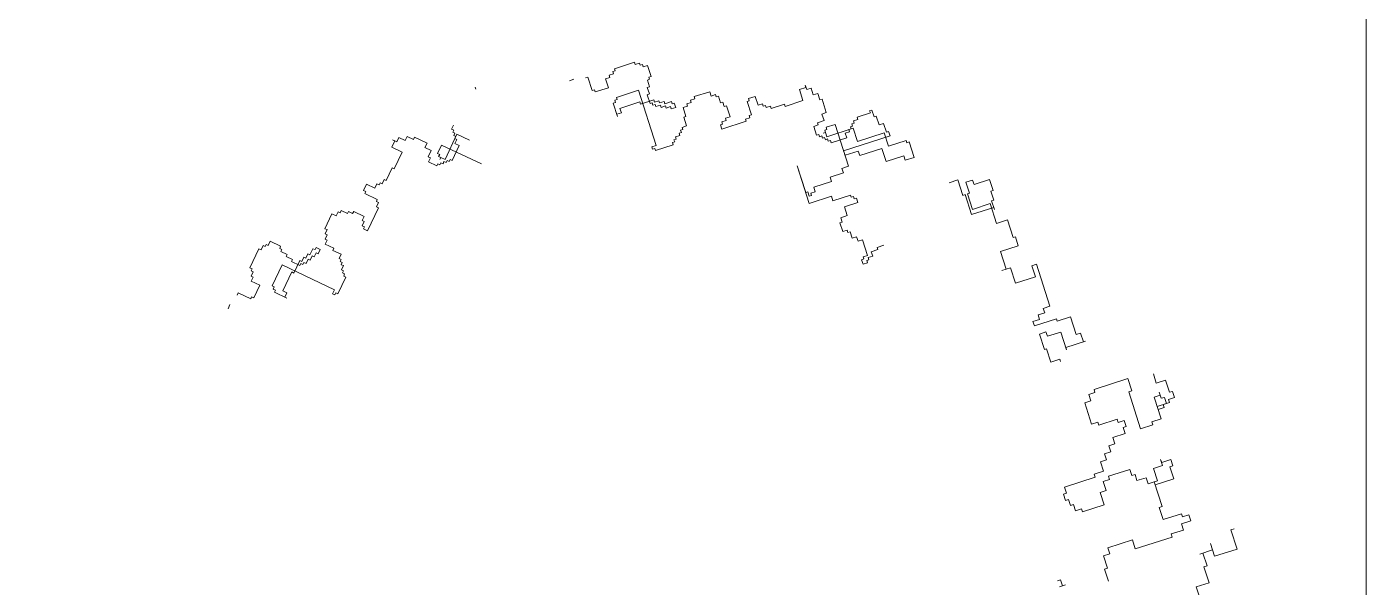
# Model space of a CAD drawing. Header units: millimetres. Extents: x -51 to 151, y -74 to 104.
# Drawn here: x 69.7778 to 69.8663, y -64.4555 to -64.4185 of the extents above; entities that cross this region are included whole.
import ezdxf

# ---------------------------------------------------------------- set-up
doc = ezdxf.new("R2010")
doc.units = ezdxf.units.MM
doc.header["$LTSCALE"] = 15

# ---------------------------------------------------------------- blocks, each defined once
blk = doc.blocks.new('sf')
at = {"color": 84, "lineweight": 5}
for p, q in [((17806.94, 470976.13), (17806.85, 470975.85)), ((17807.21, 470976.04), (17806.94, 470976.13)), ((17807.3, 470976.32), (17807.21, 470976.04)), ((17807.86, 470976.14), (17807.3, 470976.32)), ((17807.95, 470976.42), (17807.86, 470976.14)), ((17810.46, 470975.61), (17807.95, 470976.42)), ((17806.29, 470976.03), (17805.84, 470974.64)), ((17805.84, 470974.64), (17806.12, 470974.55)), ((17806.12, 470974.55), (17806.03, 470974.27)), ((17806.85, 470975.85), (17806.29, 470976.03)), ((17810.37, 470975.33), (17810.46, 470975.61)), ((17810.65, 470975.24), (17810.37, 470975.33)), ((17810.56, 470974.96), (17810.65, 470975.24)), ((17811.12, 470974.78), (17810.56, 470974.96)), ((17811.03, 470974.5), (17811.12, 470974.78)), ((17811.59, 470974.32), (17811.03, 470974.5)), ((17813.81, 470974.53), (17813.27, 470972.85)), ((17814.09, 470974.44), (17813.81, 470974.53)), ((17785.65, 470973.15), (17785.38, 470972.31)), ((17786.21, 470972.97), (17785.65, 470973.15)), ((17786.39, 470973.52), (17786.21, 470972.97)), ((17786.3, 470973.25), (17786.39, 470973.52)), ((17787.14, 470972.98), (17786.3, 470973.25)), ((17786.69, 470971.58), (17787.14, 470972.98)), ((17807.43, 470972.89), (17805.18, 470965.92)), ((17806.03, 470974.27), (17806.31, 470974.18)), ((17806.31, 470974.18), (17806.04, 470973.34)), ((17806.04, 470973.34), (17806.32, 470973.25)), ((17806.32, 470973.25), (17806.05, 470972.42)), ((17810.22, 470971.99), (17807.43, 470972.89)), ((17811.23, 470973.21), (17811.59, 470974.32)), ((17812.9, 470972.67), (17811.23, 470973.21)), ((17812.99, 470972.94), (17812.9, 470972.67)), ((17813.27, 470972.85), (17812.99, 470972.94)), ((17816.13, 470974.09), (17815.57, 470974.27)), ((17828.03, 470973.29), (17827.94, 470973.01)), ((17784.28, 470971.75), (17783.74, 470970.07)), ((17784.55, 470971.66), (17784.28, 470971.75)), ((17784.82, 470972.49), (17784.55, 470971.66)), ((17785.38, 470972.31), (17784.82, 470972.49)), ((17788.92, 470970.86), (17786.69, 470971.58)), ((17789.01, 470971.14), (17788.92, 470970.86)), ((17790.68, 470970.6), (17789.01, 470971.14)), ((17791.79, 470971.17), (17791.7, 470970.89)), ((17792.35, 470970.99), (17791.79, 470971.17)), ((17792.7, 470972.1), (17792.35, 470970.99)), ((17793.54, 470971.83), (17792.7, 470972.1)), ((17793.19, 470969.79), (17793.73, 470971.46)), ((17793.45, 470971.55), (17793.54, 470971.83)), ((17793.73, 470971.46), (17793.45, 470971.55)), ((17796.79, 470971.4), (17796.61, 470970.84)), ((17797.07, 470971.31), (17796.79, 470971.4)), ((17797.34, 470972.15), (17797.07, 470971.31)), ((17797.62, 470972.06), (17797.34, 470972.15)), ((17797.71, 470972.34), (17797.62, 470972.06)), ((17798.26, 470972.16), (17797.71, 470972.34)), ((17798.44, 470972.71), (17798.26, 470972.16)), ((17800.4, 470972.08), (17798.44, 470972.71)), ((17800.31, 470971.8), (17800.4, 470972.08)), ((17800.86, 470971.63), (17800.31, 470971.8)), ((17800.77, 470971.35), (17800.86, 470971.63)), ((17801.33, 470971.17), (17800.77, 470971.35)), ((17801.24, 470970.89), (17801.33, 470971.17)), ((17802.73, 470970.72), (17802.91, 470971.27)), ((17802.91, 470971.27), (17803.19, 470971.18)), ((17803.19, 470971.18), (17803.28, 470971.46)), ((17803.28, 470971.46), (17804.11, 470971.19)), ((17804.11, 470971.19), (17804.2, 470971.47)), ((17804.2, 470971.47), (17804.76, 470971.29)), ((17804.76, 470971.29), (17804.85, 470971.57)), ((17804.85, 470971.57), (17805.41, 470971.39)), ((17805.32, 470971.11), (17805.23, 470970.83)), ((17805.6, 470971.02), (17805.32, 470971.11)), ((17805.41, 470971.39), (17805.5, 470971.67)), ((17805.5, 470971.67), (17807.17, 470971.13)), ((17805.69, 470971.3), (17805.6, 470971.02)), ((17805.97, 470971.21), (17805.69, 470971.3)), ((17806.33, 470972.33), (17805.97, 470971.21)), ((17806.05, 470972.42), (17806.33, 470972.33)), ((17807.17, 470971.13), (17807.26, 470971.41)), ((17807.26, 470971.41), (17809.77, 470970.6)), ((17810.06, 470969.58), (17810.6, 470971.25)), ((17810.13, 470971.71), (17810.22, 470971.99)), ((17810.41, 470971.62), (17810.13, 470971.71)), ((17810.32, 470971.34), (17810.41, 470971.62)), ((17810.6, 470971.25), (17810.32, 470971.34)), ((17777.44, 470969.64), (17777.08, 470968.53)), ((17777.72, 470969.55), (17777.44, 470969.64)), ((17777.99, 470970.39), (17777.72, 470969.55)), ((17778.27, 470970.3), (17777.99, 470970.39)), ((17778.18, 470970.02), (17778.27, 470970.3)), ((17779.85, 470969.48), (17778.18, 470970.02)), ((17779.76, 470969.2), (17779.85, 470969.48)), ((17783.74, 470970.07), (17784.29, 470969.89)), ((17784.29, 470969.89), (17784.02, 470969.06)), ((17790.77, 470970.88), (17790.68, 470970.6)), ((17791.33, 470970.7), (17790.77, 470970.88)), ((17791.42, 470970.98), (17791.33, 470970.7)), ((17791.7, 470970.89), (17791.42, 470970.98)), ((17793.47, 470969.7), (17793.19, 470969.79)), ((17793.38, 470969.42), (17793.47, 470969.7)), ((17793.94, 470969.24), (17793.38, 470969.42)), ((17796.33, 470970.93), (17795.88, 470969.54)), ((17795.88, 470969.54), (17796.44, 470969.36)), ((17796.61, 470970.84), (17796.33, 470970.93)), ((17796.44, 470969.36), (17796.35, 470969.08)), ((17801.8, 470970.71), (17801.24, 470970.89)), ((17801.36, 470968.39), (17801.72, 470969.5)), ((17801.44, 470969.59), (17801.8, 470970.71)), ((17801.72, 470969.5), (17801.44, 470969.59)), ((17803.29, 470970.54), (17802.73, 470970.72)), ((17803.37, 470970.82), (17803.29, 470970.54)), ((17803.93, 470970.64), (17803.37, 470970.82)), ((17804.02, 470970.91), (17803.93, 470970.64)), ((17804.58, 470970.73), (17804.02, 470970.91)), ((17804.67, 470971.01), (17804.58, 470970.73)), ((17805.23, 470970.83), (17804.67, 470971.01)), ((17809.77, 470970.6), (17809.59, 470970.04)), ((17809.59, 470970.04), (17810.15, 470969.86)), ((17775.88, 470967.68), (17775.7, 470967.13)), ((17776.16, 470967.59), (17775.88, 470967.68)), ((17776.52, 470968.71), (17776.16, 470967.59)), ((17777.08, 470968.53), (17776.52, 470968.71)), ((17780.32, 470969.02), (17779.76, 470969.2)), ((17779.79, 470966.42), (17780.33, 470968.1)), ((17780.23, 470968.74), (17780.32, 470969.02)), ((17780.51, 470968.65), (17780.23, 470968.74)), ((17780.33, 470968.1), (17783.67, 470967.02)), ((17780.42, 470968.37), (17780.51, 470968.65)), ((17780.7, 470968.28), (17780.42, 470968.37)), ((17780.61, 470968.01), (17780.7, 470968.28)), ((17780.88, 470967.92), (17780.61, 470968.01)), ((17780.8, 470967.64), (17780.88, 470967.92)), ((17782.64, 470968.58), (17780.93, 470963.29)), ((17783.75, 470968.22), (17782.64, 470968.58)), ((17783.66, 470967.94), (17783.75, 470968.22)), ((17783.94, 470967.85), (17783.66, 470967.94)), ((17783.85, 470967.57), (17783.94, 470967.85)), ((17784.02, 470969.06), (17784.86, 470968.79)), ((17784.86, 470968.79), (17784.77, 470968.51)), ((17784.77, 470968.51), (17785.33, 470968.33)), ((17785.33, 470968.33), (17784.97, 470967.21)), ((17793.85, 470968.97), (17793.94, 470969.24)), ((17796.92, 470967.98), (17793.85, 470968.97)), ((17796.35, 470969.08), (17796.91, 470968.9)), ((17796.91, 470968.9), (17796.82, 470968.62)), ((17796.82, 470968.62), (17797.1, 470968.53)), ((17797.1, 470968.53), (17796.92, 470967.98)), ((17801.92, 470968.21), (17801.36, 470968.39)), ((17801.83, 470967.93), (17801.92, 470968.21)), ((17802.11, 470967.84), (17801.83, 470967.93)), ((17802.02, 470967.56), (17802.11, 470967.84)), ((17830.73, 470967.85), (17831, 470967.97)), ((17830.86, 470967.58), (17830.73, 470967.85)), ((17831, 470967.97), (17830.75, 470968.5)), ((17772.67, 470964.41), (17773.3, 470966.36)), ((17773.3, 470966.36), (17773.58, 470966.27)), ((17773.58, 470966.27), (17773.67, 470966.55)), ((17773.67, 470966.55), (17775.9, 470965.83)), ((17775.7, 470967.13), (17781.56, 470965.24)), ((17775.9, 470965.83), (17776.44, 470967.5)), ((17776.44, 470967.5), (17779.79, 470966.42)), ((17781.35, 470967.46), (17780.8, 470967.64)), ((17781.17, 470966.9), (17781.35, 470967.46)), ((17783.13, 470966.27), (17781.17, 470966.9)), ((17783.22, 470966.55), (17783.13, 470966.27)), ((17783.49, 470966.46), (17783.22, 470966.55)), ((17783.58, 470966.74), (17783.49, 470966.46)), ((17783.86, 470966.65), (17783.58, 470966.74)), ((17783.67, 470967.02), (17783.85, 470967.57)), ((17784.13, 470967.48), (17783.85, 470967.57)), ((17783.85, 470967.57), (17784.13, 470967.48)), ((17783.95, 470966.93), (17783.86, 470966.65)), ((17784.23, 470966.84), (17783.95, 470966.93)), ((17784.32, 470967.12), (17784.23, 470966.84)), ((17784.6, 470967.03), (17784.32, 470967.12)), ((17784.69, 470967.3), (17784.6, 470967.03)), ((17784.97, 470967.21), (17784.69, 470967.3)), ((17802.3, 470967.47), (17802.02, 470967.56)), ((17802.21, 470967.19), (17802.3, 470967.47)), ((17802.76, 470967.01), (17802.21, 470967.19)), ((17802.67, 470966.73), (17802.76, 470967.01)), ((17802.95, 470966.64), (17802.67, 470966.73)), ((17802.86, 470966.37), (17802.95, 470966.64)), ((17803.14, 470966.28), (17802.86, 470966.37)), ((17803.05, 470966), (17803.14, 470966.28)), ((17805.28, 470965.28), (17803.05, 470966)), ((17832.27, 470965.98), (17827.24, 470963.6)), ((17828.74, 470966.58), (17830.33, 470967.33)), ((17830.04, 470965.9), (17830.57, 470966.15)), ((17830.32, 470966.68), (17830.58, 470966.8)), ((17830.57, 470966.15), (17830.32, 470966.68)), ((17830.33, 470967.33), (17831.83, 470964.15)), ((17830.46, 470967.07), (17830.72, 470967.19)), ((17830.58, 470966.8), (17830.46, 470967.07)), ((17830.59, 470967.46), (17830.86, 470967.58)), ((17830.72, 470967.19), (17830.59, 470967.46)), ((17832.77, 470964.92), (17832.27, 470965.98)), ((17835.69, 470966.95), (17834.1, 470966.2)), ((17834.1, 470966.2), (17834.36, 470965.67)), ((17835.82, 470966.68), (17835.69, 470966.95)), ((17836.61, 470967.06), (17835.82, 470966.68)), ((17836.86, 470966.53), (17836.61, 470967.06)), ((17837.66, 470966.91), (17836.86, 470966.53)), ((17837.91, 470966.38), (17837.66, 470966.91)), ((17838.44, 470966.63), (17837.91, 470966.38)), ((17838.17, 470966.5), (17838.44, 470966.63)), ((17838.55, 470965.71), (17838.17, 470966.5)), ((17773.79, 470964.05), (17772.67, 470964.41)), ((17773.97, 470964.61), (17773.79, 470964.05)), ((17776.2, 470963.89), (17773.97, 470964.61)), ((17776.74, 470965.56), (17776.2, 470963.89)), ((17779.53, 470964.66), (17776.74, 470965.56)), ((17779.71, 470965.22), (17779.53, 470964.66)), ((17781.38, 470964.68), (17779.71, 470965.22)), ((17781.56, 470965.24), (17781.38, 470964.68)), ((17805.18, 470965.92), (17805.74, 470965.74)), ((17805.37, 470965.56), (17805.28, 470965.28)), ((17805.65, 470965.47), (17805.37, 470965.56)), ((17805.74, 470965.74), (17805.65, 470965.47)), ((17830.91, 470964.04), (17830.04, 470965.9)), ((17831.83, 470964.15), (17832.36, 470964.4)), ((17832.36, 470964.4), (17832.63, 470964.53)), ((17832.36, 470964.4), (17832.49, 470964.14)), ((17832.49, 470964.14), (17832.36, 470964.4)), ((17832.5, 470964.79), (17832.77, 470964.92)), ((17832.63, 470964.53), (17832.5, 470964.79)), ((17834.36, 470965.67), (17833.56, 470965.29)), ((17833.56, 470965.29), (17833.94, 470964.5)), ((17833.94, 470964.5), (17833.67, 470964.37)), ((17833.67, 470964.37), (17833.92, 470963.84)), ((17837.22, 470965.08), (17838.55, 470965.71)), ((17838.23, 470962.96), (17837.22, 470965.08)), ((17780.93, 470963.29), (17781.77, 470963.02)), ((17781.77, 470963.02), (17781.59, 470962.46)), ((17787.42, 470963.35), (17785.89, 470958.61)), ((17786.34, 470960), (17787.42, 470963.35)), ((17831.18, 470964.17), (17830.91, 470964.04)), ((17831.3, 470963.9), (17831.18, 470964.17)), ((17831.57, 470964.03), (17831.3, 470963.9)), ((17831.69, 470963.76), (17831.57, 470964.03)), ((17831.96, 470963.89), (17831.69, 470963.76)), ((17832.08, 470963.62), (17831.96, 470963.89)), ((17832.35, 470963.75), (17832.08, 470963.62)), ((17832.47, 470963.48), (17832.35, 470963.75)), ((17832.74, 470963.61), (17832.47, 470963.48)), ((17832.86, 470963.34), (17832.74, 470963.61)), ((17833.92, 470963.84), (17832.86, 470963.34)), ((17838.49, 470963.09), (17838.23, 470962.96)), ((17839.24, 470961.5), (17838.49, 470963.09)), ((17762.71, 470960.24), (17763.16, 470961.63)), ((17763.16, 470961.63), (17765.11, 470961.01)), ((17765.11, 470961.01), (17765.29, 470961.56)), ((17765.29, 470961.56), (17766.12, 470961.29)), ((17766.12, 470961.29), (17765.67, 470959.9)), ((17767.14, 470961.58), (17766.51, 470959.63)), ((17768.26, 470961.22), (17767.14, 470961.58)), ((17781.59, 470962.46), (17783.26, 470961.92)), ((17783.26, 470961.92), (17783.08, 470961.36)), ((17783.08, 470961.36), (17785.31, 470960.64)), ((17839.51, 470961.62), (17839.24, 470961.5)), ((17839.76, 470961.09), (17839.51, 470961.62)), ((17840.02, 470961.22), (17839.76, 470961.09)), ((17840.15, 470960.95), (17840.02, 470961.22)), ((17840.41, 470961.08), (17840.15, 470960.95)), ((17840.66, 470960.55), (17840.41, 470961.08)), ((17841.72, 470961.05), (17840.66, 470960.55)), ((17842.1, 470960.25), (17841.72, 470961.05)), ((17762.63, 470959.04), (17762.98, 470960.15)), ((17762.98, 470960.15), (17762.71, 470960.24)), ((17765.95, 470959.81), (17765.32, 470957.86)), ((17766.23, 470959.72), (17765.42, 470957.21)), ((17765.67, 470959.9), (17765.95, 470959.81)), ((17766.51, 470959.63), (17766.23, 470959.72)), ((17779.95, 470959.29), (17779.77, 470958.74)), ((17780.23, 470959.2), (17779.95, 470959.29)), ((17780.32, 470959.48), (17780.23, 470959.2)), ((17780.6, 470959.39), (17780.32, 470959.48)), ((17780.69, 470959.67), (17780.6, 470959.39)), ((17782.92, 470958.95), (17780.69, 470959.67)), ((17783.1, 470959.51), (17782.92, 470958.95)), ((17785.89, 470958.61), (17783.1, 470959.51)), ((17785.31, 470960.64), (17785.13, 470960.08)), ((17785.13, 470960.08), (17785.69, 470959.9)), ((17785.69, 470959.9), (17785.6, 470959.63)), ((17785.6, 470959.63), (17785.88, 470959.54)), ((17785.88, 470959.54), (17786.06, 470960.09)), ((17786.06, 470960.09), (17786.34, 470960)), ((17840.37, 470959.11), (17841.96, 470959.86)), ((17841.83, 470960.13), (17842.1, 470960.25)), ((17841.96, 470959.86), (17841.83, 470960.13)), ((17763.09, 470958.58), (17762.28, 470956.07)), ((17762.54, 470957.83), (17762.9, 470958.95)), ((17762.63, 470958.11), (17762.54, 470957.83)), ((17762.9, 470958.95), (17762.63, 470959.04)), ((17765.42, 470957.21), (17762.63, 470958.11)), ((17765.32, 470957.86), (17763.09, 470958.58)), ((17779.77, 470958.74), (17781.45, 470958.2)), ((17781.45, 470958.2), (17781.09, 470957.08)), ((17840.22, 470958.07), (17840.48, 470958.19)), ((17841.59, 470955.15), (17840.22, 470958.07)), ((17840.23, 470958.72), (17840.49, 470958.85)), ((17840.48, 470958.19), (17840.23, 470958.72)), ((17840.49, 470958.85), (17840.37, 470959.11)), ((17843.35, 470957.6), (17842.03, 470956.98)), ((17843.48, 470957.34), (17843.35, 470957.6)), ((17844, 470957.59), (17843.48, 470957.34)), ((17844.13, 470957.32), (17844, 470957.59)), ((17844.92, 470957.7), (17844.13, 470957.32)), ((17845.05, 470957.43), (17844.92, 470957.7)), ((17845.31, 470957.56), (17845.05, 470957.43)), ((17845.56, 470957.03), (17845.31, 470957.56)), ((17760.89, 470956.52), (17760.17, 470954.29)), ((17762.28, 470956.07), (17760.89, 470956.52)), ((17781.09, 470957.08), (17781.92, 470956.81)), ((17782.02, 470956.17), (17781.66, 470955.05)), ((17781.92, 470956.81), (17781.74, 470956.26)), ((17781.74, 470956.26), (17782.02, 470956.17)), ((17842.28, 470956.45), (17842.01, 470956.32)), ((17842.01, 470956.32), (17842.26, 470955.79)), ((17842.03, 470956.98), (17842.28, 470956.45)), ((17846.09, 470957.28), (17845.56, 470957.03)), ((17846.97, 470955.42), (17846.09, 470957.28)), ((17759.89, 470954.38), (17759.53, 470953.27)), ((17760.17, 470954.29), (17759.89, 470954.38)), ((17779.91, 470954.39), (17779.73, 470953.83)), ((17780.47, 470954.21), (17779.91, 470954.39)), ((17780.74, 470955.04), (17780.47, 470954.21)), ((17781.01, 470954.95), (17780.74, 470955.04)), ((17781.1, 470955.23), (17781.01, 470954.95)), ((17781.66, 470955.05), (17781.1, 470955.23)), ((17842.12, 470955.4), (17841.59, 470955.15)), ((17842.26, 470955.79), (17842, 470955.67)), ((17842, 470955.67), (17842.12, 470955.4)), ((17846.69, 470954.64), (17846.96, 470954.77)), ((17846.94, 470954.11), (17846.69, 470954.64)), ((17846.71, 470955.3), (17846.97, 470955.42)), ((17846.96, 470954.77), (17846.71, 470955.3)), ((17759.53, 470953.27), (17761.76, 470952.55)), ((17761.76, 470952.55), (17761.04, 470950.32)), ((17777.33, 470953.06), (17776.49, 470953.33)), ((17777.24, 470952.79), (17777.33, 470953.06)), ((17778.07, 470952.52), (17777.24, 470952.79)), ((17777.89, 470951.96), (17778.07, 470952.52)), ((17779.17, 470954.01), (17778.54, 470952.06)), ((17779.73, 470953.83), (17779.17, 470954.01)), ((17844.94, 470952.19), (17845.99, 470952.69)), ((17845.87, 470952.96), (17846.93, 470953.46)), ((17845.99, 470952.69), (17845.87, 470952.96)), ((17846.68, 470953.99), (17846.94, 470954.11)), ((17846.93, 470953.46), (17846.68, 470953.99)), ((17847.57, 470952.79), (17848.1, 470953.04)), ((17847.82, 470952.26), (17847.57, 470952.79)), ((17848.1, 470953.04), (17848.22, 470952.78)), ((17848.22, 470952.78), (17848.49, 470952.9)), ((17848.49, 470952.9), (17848.86, 470952.11)), ((17852.54, 470952.55), (17851.75, 470952.17)), ((17852.68, 470952.94), (17852.42, 470952.81)), ((17852.42, 470952.81), (17852.54, 470952.55)), ((17853.88, 470953.83), (17852.56, 470953.2)), ((17852.56, 470953.2), (17852.68, 470952.94)), ((17854.13, 470953.3), (17853.88, 470953.83)), ((17854.39, 470953.42), (17854.13, 470953.3)), ((17854.52, 470953.16), (17854.39, 470953.42)), ((17854.78, 470953.28), (17854.52, 470953.16)), ((17855.03, 470952.75), (17854.78, 470953.28)), ((17855.3, 470952.88), (17855.03, 470952.75)), ((17856.43, 470950.49), (17855.3, 470952.88)), ((17757.24, 470950.93), (17755.53, 470945.63)), ((17757.8, 470950.75), (17757.24, 470950.93)), ((17778.45, 470951.78), (17777.89, 470951.96)), ((17778.36, 470951.5), (17778.45, 470951.78)), ((17778.64, 470951.41), (17778.36, 470951.5)), ((17778.54, 470952.06), (17779.1, 470951.88)), ((17778.55, 470951.13), (17778.64, 470951.41)), ((17779.11, 470950.95), (17778.55, 470951.13)), ((17779.1, 470951.88), (17779.01, 470951.6)), ((17779.01, 470951.6), (17779.29, 470951.51)), ((17779.29, 470951.51), (17779.11, 470950.95)), ((17844.64, 470950.76), (17844.91, 470950.88)), ((17844.89, 470950.23), (17844.64, 470950.76)), ((17844.78, 470951.15), (17845.05, 470951.27)), ((17844.91, 470950.88), (17844.78, 470951.15)), ((17844.92, 470951.54), (17845.19, 470951.66)), ((17845.05, 470951.27), (17844.92, 470951.54)), ((17845.19, 470951.66), (17844.94, 470952.19)), ((17852.37, 470950.85), (17845.75, 470947.72)), ((17848.08, 470952.39), (17847.82, 470952.26)), ((17848.33, 470951.86), (17848.08, 470952.39)), ((17848.6, 470951.98), (17848.33, 470951.86)), ((17848.85, 470951.45), (17848.6, 470951.98)), ((17849.11, 470951.58), (17848.85, 470951.45)), ((17848.86, 470952.11), (17849.13, 470952.23)), ((17849.36, 470951.05), (17849.11, 470951.58)), ((17849.13, 470952.23), (17849.38, 470951.7)), ((17849.63, 470951.17), (17849.36, 470951.05)), ((17849.38, 470951.7), (17849.64, 470951.83)), ((17849.75, 470950.91), (17849.63, 470951.17)), ((17849.64, 470951.83), (17849.89, 470951.3)), ((17850.02, 470951.03), (17849.75, 470950.91)), ((17849.89, 470951.3), (17850.16, 470951.42)), ((17850.14, 470950.77), (17850.02, 470951.03)), ((17851.2, 470951.27), (17850.14, 470950.77)), ((17850.16, 470951.42), (17850.91, 470949.83)), ((17851.87, 470951.91), (17851.08, 470951.53)), ((17851.08, 470951.53), (17851.2, 470951.27)), ((17851.75, 470952.17), (17851.87, 470951.91)), ((17853.63, 470948.2), (17852.37, 470950.85)), ((17757.35, 470949.36), (17757.8, 470950.75)), ((17759.86, 470948.55), (17757.35, 470949.36)), ((17760.49, 470950.5), (17759.86, 470948.55)), ((17761.6, 470950.14), (17760.49, 470950.5)), ((17761.04, 470950.32), (17761.6, 470950.14)), ((17844.35, 470949.32), (17844.61, 470949.45)), ((17845.35, 470947.2), (17844.35, 470949.32)), ((17844.49, 470949.71), (17844.75, 470949.84)), ((17844.61, 470949.45), (17844.49, 470949.71)), ((17844.63, 470950.1), (17844.89, 470950.23)), ((17844.75, 470949.84), (17844.63, 470950.1)), ((17850.91, 470949.83), (17851.17, 470949.96)), ((17851.17, 470949.96), (17852.3, 470947.57)), ((17856.01, 470949.32), (17856.27, 470949.45)), ((17856.26, 470948.79), (17856.01, 470949.32)), ((17856.02, 470949.98), (17856.29, 470950.1)), ((17856.27, 470949.45), (17856.02, 470949.98)), ((17856.16, 470950.37), (17856.43, 470950.49)), ((17856.29, 470950.1), (17856.16, 470950.37)), ((17845.75, 470947.72), (17846.01, 470947.19)), ((17851.76, 470946.67), (17853.35, 470947.42)), ((17852.3, 470947.57), (17851.77, 470947.32)), ((17853.22, 470947.68), (17853.49, 470947.81)), ((17853.35, 470947.42), (17853.22, 470947.68)), ((17853.36, 470948.07), (17853.63, 470948.2)), ((17853.49, 470947.81), (17853.36, 470948.07)), ((17855.2, 470948.29), (17856.26, 470948.79)), ((17855.95, 470946.7), (17855.2, 470948.29)), ((17845.62, 470947.33), (17845.35, 470947.2)), ((17845.74, 470947.06), (17845.62, 470947.33)), ((17846.01, 470947.19), (17845.74, 470947.06)), ((17852.02, 470946.79), (17851.76, 470946.67)), ((17851.77, 470947.32), (17852.02, 470946.79)), ((17856.22, 470946.83), (17855.95, 470946.7)), ((17856.34, 470946.56), (17856.22, 470946.83)), ((17857.93, 470947.31), (17856.34, 470946.56)), ((17858.05, 470947.05), (17857.93, 470947.31)), ((17859.2, 470945.32), (17858.95, 470945.85)), ((17752.95, 470944.31), (17752.23, 470942.08)), ((17754.62, 470943.77), (17752.95, 470944.31)), ((17754.71, 470944.05), (17754.62, 470943.77)), ((17757.5, 470943.15), (17754.71, 470944.05)), ((17755.53, 470945.63), (17756.37, 470945.36)), ((17756.37, 470945.36), (17756.19, 470944.81)), ((17756.19, 470944.81), (17757.02, 470944.54)), ((17757.02, 470944.54), (17756.84, 470943.98)), ((17753.45, 470940.15), (17754.17, 470942.38)), ((17754.17, 470942.38), (17755.85, 470941.84)), ((17755.85, 470941.84), (17756.03, 470942.4)), ((17756.03, 470942.4), (17756.86, 470942.13)), ((17756.84, 470943.98), (17757.68, 470943.71)), ((17757.68, 470943.71), (17757.5, 470943.15)), ((17751.03, 470941.24), (17753.54, 470940.43)), ((17751.31, 470941.15), (17751.03, 470941.24)), ((17751.67, 470942.26), (17751.31, 470941.15)), ((17752.23, 470942.08), (17751.67, 470942.26)), ((17756.86, 470942.13), (17756.23, 470940.18)), ((17753.54, 470940.43), (17753.45, 470940.15)), ((17754.3, 470938.95), (17754.21, 470938.68)), ((17755.42, 470938.59), (17754.3, 470938.95)), ((17755.96, 470940.27), (17755.42, 470938.59)), ((17756.23, 470940.18), (17755.96, 470940.27)), ((17740.95, 470936.33), (17740.45, 470934.78)), ((17742.12, 470935.95), (17740.95, 470936.33)), ((17742.49, 470937.11), (17742.12, 470935.95)), ((17745.21, 470934.95), (17745.71, 470936.5)), ((17745.71, 470936.5), (17749.97, 470935.13)), ((17740.07, 470934.9), (17739.82, 470934.13)), ((17739.82, 470934.13), (17740.59, 470933.88)), ((17740.45, 470934.78), (17740.07, 470934.9)), ((17740.59, 470933.88), (17740.47, 470933.49)), ((17741.1, 470934.14), (17740.85, 470933.37)), ((17741.49, 470934.02), (17741.1, 470934.14)), ((17741.74, 470934.79), (17741.49, 470934.02)), ((17741.62, 470934.4), (17741.74, 470934.79)), ((17742.39, 470934.15), (17741.62, 470934.4)), ((17741.89, 470932.61), (17742.39, 470934.15)), ((17744.1, 470930.18), (17745.6, 470934.83)), ((17745.6, 470934.83), (17745.21, 470934.95)), ((17749.97, 470935.13), (17749.85, 470934.74)), ((17749.85, 470934.74), (17750.62, 470934.49)), ((17750.62, 470934.49), (17750.37, 470933.72)), ((17740.47, 470933.49), (17741.24, 470933.24)), ((17740.85, 470933.37), (17742.02, 470932.99)), ((17741.24, 470933.24), (17741.12, 470932.86)), ((17741.12, 470932.86), (17741.89, 470932.61)), ((17742.02, 470932.99), (17741.52, 470931.45)), ((17751.15, 470933.47), (17750.28, 470930.76)), ((17750.37, 470933.72), (17751.15, 470933.47)), ((17741.52, 470931.45), (17742.68, 470931.07)), ((17742.68, 470931.07), (17742.55, 470930.68)), ((17742.55, 470930.68), (17744.1, 470930.18)), ((17746.15, 470931.23), (17745.9, 470930.46)), ((17746.93, 470930.98), (17746.15, 470931.23)), ((17747.05, 470931.37), (17746.93, 470930.98)), ((17749.38, 470930.62), (17747.05, 470931.37)), ((17749.5, 470931.01), (17749.38, 470930.62)), ((17750.28, 470930.76), (17749.5, 470931.01)), ((17745.9, 470930.46), (17746.29, 470930.33)), ((17746.29, 470930.33), (17746.04, 470929.56)), ((17746.04, 470929.56), (17747.59, 470929.06)), ((17747.59, 470929.06), (17747.34, 470928.29)), ((17747.34, 470928.29), (17748.11, 470928.04)), ((17748.11, 470928.04), (17747.86, 470927.26)), ((17747.86, 470927.26), (17748.64, 470927.01)), ((17740.03, 470925.51), (17740.28, 470926.29)), ((17740.42, 470925.39), (17740.03, 470925.51)), ((17740.28, 470926.29), (17741.44, 470925.91)), ((17741.57, 470926.3), (17741.32, 470925.53)), ((17741.32, 470925.53), (17742.48, 470925.15)), ((17741.44, 470925.91), (17741.57, 470926.3)), ((17748.64, 470927.01), (17748.39, 470926.24)), ((17748.39, 470926.24), (17749.16, 470925.99)), ((17749.16, 470925.99), (17748.79, 470924.83)), ((17739.92, 470923.84), (17740.42, 470925.39)), ((17742.24, 470923.09), (17739.92, 470923.84)), ((17742.48, 470925.15), (17741.98, 470923.6)), ((17743.39, 470924), (17743.14, 470923.23)), ((17744.56, 470923.63), (17743.39, 470924)), ((17744.8, 470924.4), (17744.56, 470923.63)), ((17745.19, 470924.28), (17744.8, 470924.4)), ((17745.44, 470925.05), (17745.19, 470924.28)), ((17748.15, 470924.18), (17745.44, 470925.05)), ((17748.03, 470923.79), (17748.15, 470924.18)), ((17748.8, 470923.54), (17748.03, 470923.79)), ((17748.79, 470924.83), (17749.95, 470924.45)), ((17749.95, 470924.45), (17749.83, 470924.06)), ((17749.83, 470924.06), (17753.7, 470922.82)), ((17742.37, 470923.48), (17741.37, 470920.38)), ((17741.98, 470923.6), (17742.37, 470923.48)), ((17742.37, 470923.48), (17742.24, 470923.09)), ((17743.14, 470923.23), (17742.37, 470923.48)), ((17748.43, 470922.38), (17748.8, 470923.54)), ((17749.2, 470922.13), (17748.43, 470922.38)), ((17748.7, 470920.58), (17749.2, 470922.13)), ((17753.7, 470922.82), (17753.45, 470922.04)), ((17753.45, 470922.04), (17753.84, 470921.92)), ((17741.37, 470920.38), (17741.76, 470920.26)), ((17751.42, 470919.71), (17748.7, 470920.58)), ((17752.56, 470920.62), (17752.32, 470919.84)), ((17752.95, 470920.49), (17752.56, 470920.62)), ((17753.2, 470921.27), (17752.95, 470920.49)), ((17753.59, 470921.14), (17753.2, 470921.27)), ((17753.84, 470921.92), (17753.59, 470921.14)), ((17738.03, 470919.32), (17737.78, 470918.55)), ((17738.81, 470919.07), (17738.03, 470919.32)), ((17738.93, 470919.46), (17738.81, 470919.07)), ((17741.26, 470918.71), (17738.93, 470919.46)), ((17741.76, 470920.26), (17741.26, 470918.71)), ((17751.54, 470920.09), (17751.42, 470919.71)), ((17752.32, 470919.84), (17751.54, 470920.09)), ((17731.93, 470915), (17732.71, 470917.42)), ((17732.71, 470917.42), (17732.31, 470917.55)), ((17737.78, 470918.55), (17738.95, 470918.17)), ((17738.95, 470918.17), (17738.7, 470917.4)), ((17738.7, 470917.4), (17740.25, 470916.9)), ((17735.28, 470915.7), (17734.76, 470914.09)), ((17735.02, 470914.89), (17735.28, 470915.7)), ((17740.25, 470916.9), (17740.12, 470916.51)), ((17740.12, 470916.51), (17744.77, 470915.01)), ((17744.77, 470915.01), (17745.14, 470916.17)), ((17745.14, 470916.17), (17748.24, 470915.17)), ((17734.76, 470914.09), (17731.93, 470915)), ((17736.63, 470914.37), (17735.02, 470914.89)), ((17735.71, 470912.89), (17736.23, 470914.5)), ((17736.23, 470914.5), (17736.63, 470914.37)), ((17748.24, 470915.17), (17747.99, 470914.4)), ((17747.99, 470914.4), (17748.77, 470914.15)), ((17748.77, 470914.15), (17748.27, 470912.6)), ((17735.46, 470910.75), (17736.11, 470912.76)), ((17736.11, 470912.76), (17735.71, 470912.89)), ((17748.66, 470912.48), (17748.16, 470910.93)), ((17748.27, 470912.6), (17748.66, 470912.48)), ((17737.07, 470910.23), (17735.46, 470910.75)), ((17736.42, 470908.21), (17737.07, 470910.23)), ((17753.57, 470910.47), (17754.34, 470910.22)), ((17753.95, 470910.34), (17753.57, 470910.47)), ((17754.2, 470911.12), (17753.95, 470910.34)), ((17754.59, 470910.99), (17754.2, 470911.12))]:
    blk.add_line(p, q, dxfattribs=at)
at = {"color": 43, "lineweight": 5}
blk.add_arc((17395.22, 471164.83), 560.93, 325.1399, 3.3011, dxfattribs=at)

msp = doc.modelspace()

# ---------------------------------------------------------------- linework, layer by layer
at = {"linetype": 'Continuous', "lineweight": 13}
msp.add_line((69.866323, -71.36164), (69.866323, -64.08659), dxfattribs=at)

# ---------------------------------------------------------------- block references
at = {"lineweight": 5, "xscale": -0.0005240255359560251, "yscale": 0.0005240255359560251, "zscale": 0.0005240255359560251}
msp.add_blockref('sf', (79.149772, -311.224477), dxfattribs=at)

doc.saveas('drawing.dxf')
